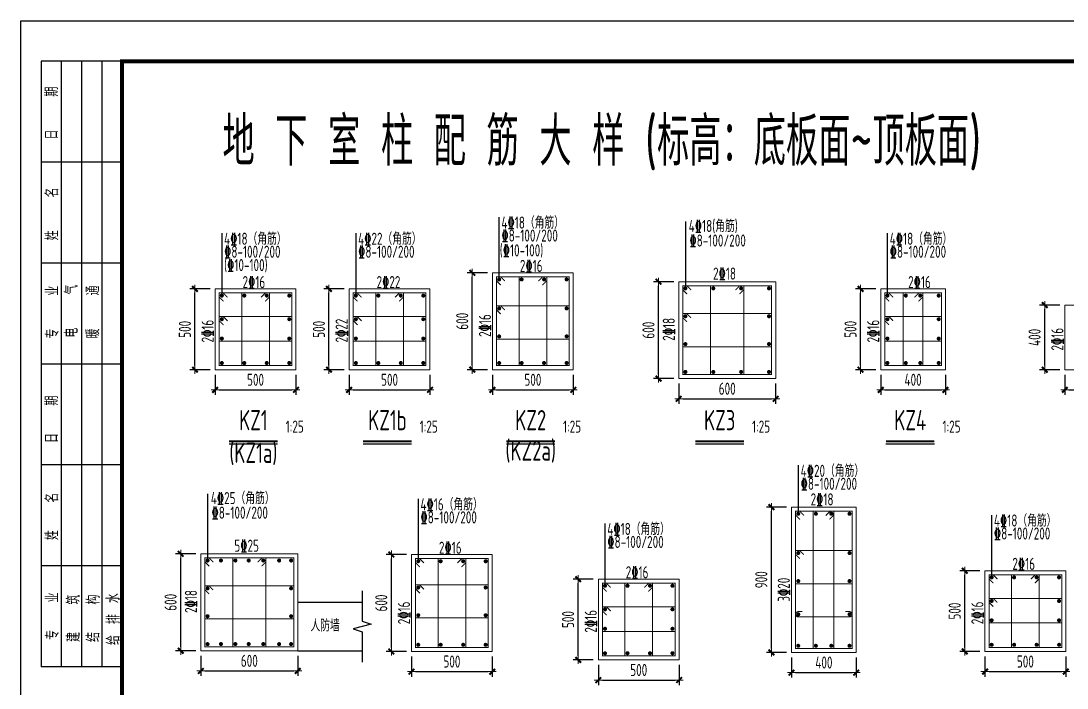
# Model space of a CAD drawing. Extents: x 292423 to 376523, y 106557 to 361882.
# Drawn here: x 292423 to 318331, y 345356 to 361882 of the extents above; entities that cross this region are included whole.
import ezdxf
from ezdxf.enums import TextEntityAlignment as Align

# ---------------------------------------------------------------- set-up
doc = ezdxf.new("R2010")
doc.units = 0
doc.header["$LTSCALE"] = 1000
doc.layers.get('0').update_dxf_attribs({"linetype": 'CONTINUOUS'})
doc.layers.get('Defpoints').update_dxf_attribs({"linetype": 'CONTINUOUS'})
for name, color, linetype in [('1508', 2, 'CONTINUOUS'), ('Note', 7, 'CONTINUOUS'), ('NUM', 7, 'CONTINUOUS'), ('PUB_TITLE', 4, 'CONTINUOUS'), ('TEXT', 7, 'CONTINUOUS'), ('THICK', 6, 'CONTINUOUS'), ('THIN', 7, 'CONTINUOUS'), ('tk', 7, 'CONTINUOUS'), ('柱', 2, 'CONTINUOUS')]:
    doc.layers.add(name, color=color, linetype=linetype)
for name, color, linetype, lineweight in [('REIN', 6, 'CONTINUOUS', 18), ('Z-柱大样外框', 7, 'ByLayer', 18), ('Z-详图标注', 3, 'CONTINUOUS', 18)]:
    doc.layers.add(name, color=color, linetype=linetype, lineweight=lineweight)
doc.styles.add('DX', font='tssdeng.shx', dxfattribs={"width": 0.7, "bigfont": 'tssdchn.shx'})
doc.styles.get("Standard").update_dxf_attribs({"font": 'tssdeng.shx', "width": 0.7, "bigfont": 'tssdchn.shx'})
doc.styles.add('TCCAD_Dimension', font='Tssdeng.shx', dxfattribs={"width": 0.7, "bigfont": 'tssdchn.shx'})
doc.dimstyles.new('TCCAD_25_100', dxfattribs={"dimtxt": 300, "dimasz": 100, "dimexe": 125, "dimexo": 125, "dimgap": 100, "dimtad": 1, "dimdec": 0, "dimlfac": 0.25, "dimzin": 0, "dimdsep": 46, "dimtxsty": 'TCCAD_Dimension', "dimblk": '_TCDBK25_100', "dimcen": 0, "dimclrt": 7, "dimadec": 0, "dimazin": 0, "dimtfac": 1, "dimtdec": 0, "dimtix": 1, "dimtmove": 2, "dimatfit": 3, "dimfxl": 1, "dimtolj": 1, "dimtzin": 0, "dimarcsym": 0})

# ---------------------------------------------------------------- blocks, each defined once
blk = doc.blocks.new('_TCDBK25_100')
blk.add_line((-1, 0), (1, 0))
at = {"const_width": 0.5}
blk.add_lwpolyline([(-0.7, -0.7), (0.7, 0.7)], dxfattribs=at)
blk = doc.blocks.new('*D98')
at = {"layer": 'Defpoints', "color": 0}
for p in [(316298, 346263), (318298, 346263), (318298, 345763)]:
    blk.add_point(p, dxfattribs=at)
at = {"layer": 'Z-详图标注', "color": 0, "lineweight": -2}
for p, q in [((316298, 346138), (316298, 345638)), ((318298, 346138), (318298, 345638)), ((316398, 345763), (318198, 345763))]:
    blk.add_line(p, q, dxfattribs=at)
at = {"layer": 'Z-详图标注', "color": 0, "lineweight": -2, "xscale": 100, "yscale": 100, "zscale": 100, "rotation": 180}
blk.add_blockref('_TCDBK25_100', (316298, 345763), dxfattribs=at)
at = {"layer": 'Z-详图标注', "color": 0, "lineweight": -2, "xscale": 100, "yscale": 100, "zscale": 100}
blk.add_blockref('_TCDBK25_100', (318298, 345763), dxfattribs=at)
at = {"layer": 'Z-详图标注', "color": 7, "insert": (317298, 346013), "char_height": 300, "attachment_point": 5, "style": 'TCCAD_Dimension'}
blk.add_mtext('\\A1;500', dxfattribs=at)
blk = doc.blocks.new('*D99')
at = {"layer": 'Defpoints', "color": 0}
for p in [(315798, 348263), (316298, 348263), (316298, 346263)]:
    blk.add_point(p, dxfattribs=at)
at = {"layer": 'Z-详图标注', "color": 0, "lineweight": -2}
for p, q in [((316173, 348263), (315673, 348263)), ((315798, 346363), (315798, 348163)), ((316173, 346263), (315673, 346263))]:
    blk.add_line(p, q, dxfattribs=at)
at = {"layer": 'Z-详图标注', "color": 0, "lineweight": -2, "xscale": 100, "yscale": 100, "zscale": 100}
for p, rotation in [((315798, 348263), 90), ((315798, 346263), 270)]:
    blk.add_blockref('_TCDBK25_100', p, dxfattribs=dict(at, rotation=rotation))
at = {"layer": 'Z-详图标注', "color": 7, "insert": (315548, 347263), "char_height": 300, "attachment_point": 5, "rotation": 90, "style": 'TCCAD_Dimension'}
blk.add_mtext('\\A1;500', dxfattribs=at)
blk = doc.blocks.new('*D470')
at = {"layer": 'Defpoints', "color": 0}
for p in [(306723, 346054), (308723, 346054), (308723, 345554)]:
    blk.add_point(p, dxfattribs=at)
at = {"layer": 'Z-详图标注', "color": 0, "lineweight": -2}
for p, q in [((306723, 345929), (306723, 345429)), ((308723, 345929), (308723, 345429)), ((306823, 345554), (308623, 345554))]:
    blk.add_line(p, q, dxfattribs=at)
at = {"layer": 'Z-详图标注', "color": 0, "lineweight": -2, "xscale": 100, "yscale": 100, "zscale": 100, "rotation": 180}
blk.add_blockref('_TCDBK25_100', (306723, 345554), dxfattribs=at)
at = {"layer": 'Z-详图标注', "color": 0, "lineweight": -2, "xscale": 100, "yscale": 100, "zscale": 100}
blk.add_blockref('_TCDBK25_100', (308723, 345554), dxfattribs=at)
at = {"layer": 'Z-详图标注', "color": 7, "insert": (307723, 345804), "char_height": 300, "attachment_point": 5, "style": 'TCCAD_Dimension'}
blk.add_mtext('\\A1;500', dxfattribs=at)
blk = doc.blocks.new('*D471')
at = {"layer": 'Defpoints', "color": 0}
for p in [(306223, 348054), (306723, 348054), (306723, 346054)]:
    blk.add_point(p, dxfattribs=at)
at = {"layer": 'Z-详图标注', "color": 0, "lineweight": -2}
for p, q in [((306598, 348054), (306098, 348054)), ((306223, 346154), (306223, 347954)), ((306598, 346054), (306098, 346054))]:
    blk.add_line(p, q, dxfattribs=at)
at = {"layer": 'Z-详图标注', "color": 0, "lineweight": -2, "xscale": 100, "yscale": 100, "zscale": 100}
for p, rotation in [((306223, 348054), 90), ((306223, 346054), 270)]:
    blk.add_blockref('_TCDBK25_100', p, dxfattribs=dict(at, rotation=rotation))
at = {"layer": 'Z-详图标注', "color": 7, "insert": (305973, 347054), "char_height": 300, "attachment_point": 5, "rotation": 90, "style": 'TCCAD_Dimension'}
blk.add_mtext('\\A1;500', dxfattribs=at)
blk = doc.blocks.new('*D472')
at = {"layer": 'Defpoints', "color": 0}
for p in [(311508, 346239), (313108, 346239), (313108, 345739)]:
    blk.add_point(p, dxfattribs=at)
at = {"layer": 'Z-详图标注', "color": 0, "lineweight": -2}
for p, q in [((311508, 346114), (311508, 345614)), ((313108, 346114), (313108, 345614)), ((311608, 345739), (313008, 345739))]:
    blk.add_line(p, q, dxfattribs=at)
at = {"layer": 'Z-详图标注', "color": 0, "lineweight": -2, "xscale": 100, "yscale": 100, "zscale": 100, "rotation": 180}
blk.add_blockref('_TCDBK25_100', (311508, 345739), dxfattribs=at)
at = {"layer": 'Z-详图标注', "color": 0, "lineweight": -2, "xscale": 100, "yscale": 100, "zscale": 100}
blk.add_blockref('_TCDBK25_100', (313108, 345739), dxfattribs=at)
at = {"layer": 'Z-详图标注', "color": 7, "insert": (312308, 345989), "char_height": 300, "attachment_point": 5, "style": 'TCCAD_Dimension'}
blk.add_mtext('\\A1;400', dxfattribs=at)
blk = doc.blocks.new('*D473')
at = {"layer": 'Defpoints', "color": 0}
for p in [(311008, 349839), (311508, 349839), (311508, 346239)]:
    blk.add_point(p, dxfattribs=at)
at = {"layer": 'Z-详图标注', "color": 0, "lineweight": -2}
for p, q in [((311383, 349839), (310883, 349839)), ((311008, 346339), (311008, 349739)), ((311383, 346239), (310883, 346239))]:
    blk.add_line(p, q, dxfattribs=at)
at = {"layer": 'Z-详图标注', "color": 0, "lineweight": -2, "xscale": 100, "yscale": 100, "zscale": 100}
for p, rotation in [((311008, 349839), 90), ((311008, 346239), 270)]:
    blk.add_blockref('_TCDBK25_100', p, dxfattribs=dict(at, rotation=rotation))
at = {"layer": 'Z-详图标注', "color": 7, "insert": (310758, 348039), "char_height": 300, "attachment_point": 5, "rotation": 90, "style": 'TCCAD_Dimension'}
blk.add_mtext('\\A1;900', dxfattribs=at)
blk = doc.blocks.new('A1tk')
at = {"layer": 'PUB_TITLE'}
for p, q in [((500, 58400), (500, 43400)), ((2500, 58400), (500, 58400)), ((1000, 58400), (1000, 43400)), ((1500, 58400), (1500, 43400)), ((2000, 58400), (2000, 43400)), ((2500, 55900), (500, 55900)), ((2500, 53400), (500, 53400)), ((2500, 50900), (500, 50900)), ((2500, 48400), (500, 48400)), ((2500, 45900), (500, 45900)), ((2500, 43400), (500, 43400))]:
    blk.add_line(p, q, dxfattribs=at)
at = {"layer": 'tk', "color": 5}
blk.add_lwpolyline([(0, 0), (0, 59400), (84100, 59400), (84100, 0)], close=True, dxfattribs=at)
at = {"layer": 'tk', "const_width": 100}
blk.add_lwpolyline([(2500, 1000), (83100, 1000), (83100, 58400), (2500, 58400)], close=True, dxfattribs=at)
at = {"layer": 'PUB_TITLE', "style": 'DX', "width": 0.7}
for s, p in [('日      期', (747, 57116, 2200)), ('姓      名 ', (752, 54687)), ('专      业', (762, 52186)), ('电      气', (1232, 52213, 2200)), ('暖      通', (1766, 52190, 2200)), ('日     期', (747, 49531, 2200)), ('姓     名', (752, 47126)), ('专     业', (762, 44655)), ('建     筑', (1283, 44602, 2200)), ('结     构', (1774, 44602, 2200)), ('给  排  水', (2271, 44582, 2200))]:
    blk.add_text(s, height=320, rotation=90, dxfattribs=at).set_placement(p, align=Align.MIDDLE)
blk = doc.blocks.new('*D601')
at = {"layer": 'Defpoints', "color": 0}
for p in [(297233, 353243), (299233, 353243), (299233, 352743)]:
    blk.add_point(p, dxfattribs=at)
at = {"layer": 'Z-详图标注', "color": 0, "lineweight": -2}
for p, q in [((297233, 353118), (297233, 352618)), ((299233, 353118), (299233, 352618)), ((297333, 352743), (299133, 352743))]:
    blk.add_line(p, q, dxfattribs=at)
at = {"layer": 'Z-详图标注', "color": 0, "lineweight": -2, "xscale": 100, "yscale": 100, "zscale": 100, "rotation": 180}
blk.add_blockref('_TCDBK25_100', (297233, 352743), dxfattribs=at)
at = {"layer": 'Z-详图标注', "color": 0, "lineweight": -2, "xscale": 100, "yscale": 100, "zscale": 100}
blk.add_blockref('_TCDBK25_100', (299233, 352743), dxfattribs=at)
at = {"layer": 'Z-详图标注', "color": 7, "insert": (298233, 352993), "char_height": 300, "attachment_point": 5, "style": 'TCCAD_Dimension'}
blk.add_mtext('\\A1;500', dxfattribs=at)
blk = doc.blocks.new('*D602')
at = {"layer": 'Defpoints', "color": 0}
for p in [(296733, 355243), (297233, 355243), (297233, 353243)]:
    blk.add_point(p, dxfattribs=at)
at = {"layer": 'Z-详图标注', "color": 0, "lineweight": -2}
for p, q in [((297108, 355243), (296608, 355243)), ((296733, 353343), (296733, 355143)), ((297108, 353243), (296608, 353243))]:
    blk.add_line(p, q, dxfattribs=at)
at = {"layer": 'Z-详图标注', "color": 0, "lineweight": -2, "xscale": 100, "yscale": 100, "zscale": 100}
for p, rotation in [((296733, 355243), 90), ((296733, 353243), 270)]:
    blk.add_blockref('_TCDBK25_100', p, dxfattribs=dict(at, rotation=rotation))
at = {"layer": 'Z-详图标注', "color": 7, "insert": (296483, 354243), "char_height": 300, "attachment_point": 5, "rotation": 90, "style": 'TCCAD_Dimension'}
blk.add_mtext('\\A1;500', dxfattribs=at)
blk = doc.blocks.new('*D603')
at = {"layer": 'Defpoints', "color": 0}
for p in [(304101, 353243), (306101, 353243), (306101, 352743)]:
    blk.add_point(p, dxfattribs=at)
at = {"layer": 'Z-详图标注', "color": 0, "lineweight": -2}
for p, q in [((304101, 353118), (304101, 352618)), ((306101, 353118), (306101, 352618)), ((304201, 352743), (306001, 352743))]:
    blk.add_line(p, q, dxfattribs=at)
at = {"layer": 'Z-详图标注', "color": 0, "lineweight": -2, "xscale": 100, "yscale": 100, "zscale": 100, "rotation": 180}
blk.add_blockref('_TCDBK25_100', (304101, 352743), dxfattribs=at)
at = {"layer": 'Z-详图标注', "color": 0, "lineweight": -2, "xscale": 100, "yscale": 100, "zscale": 100}
blk.add_blockref('_TCDBK25_100', (306101, 352743), dxfattribs=at)
at = {"layer": 'Z-详图标注', "color": 7, "insert": (305101, 352993), "char_height": 300, "attachment_point": 5, "style": 'TCCAD_Dimension'}
blk.add_mtext('\\A1;500', dxfattribs=at)
blk = doc.blocks.new('*D604')
at = {"layer": 'Defpoints', "color": 0}
for p in [(303601, 355643), (304101, 355643), (304101, 353243)]:
    blk.add_point(p, dxfattribs=at)
at = {"layer": 'Z-详图标注', "color": 0, "lineweight": -2}
for p, q in [((303976, 355643), (303476, 355643)), ((303601, 353343), (303601, 355543)), ((303976, 353243), (303476, 353243))]:
    blk.add_line(p, q, dxfattribs=at)
at = {"layer": 'Z-详图标注', "color": 0, "lineweight": -2, "xscale": 100, "yscale": 100, "zscale": 100}
for p, rotation in [((303601, 355643), 90), ((303601, 353243), 270)]:
    blk.add_blockref('_TCDBK25_100', p, dxfattribs=dict(at, rotation=rotation))
at = {"layer": 'Z-详图标注', "color": 7, "insert": (303351, 354443), "char_height": 300, "attachment_point": 5, "rotation": 90, "style": 'TCCAD_Dimension'}
blk.add_mtext('\\A1;600', dxfattribs=at)
blk = doc.blocks.new('*D605')
at = {"layer": 'Defpoints', "color": 0}
for p in [(308714, 353022), (311114, 353022), (311114, 352522)]:
    blk.add_point(p, dxfattribs=at)
at = {"layer": 'Z-详图标注', "color": 0, "lineweight": -2}
for p, q in [((308714, 352897), (308714, 352397)), ((311114, 352897), (311114, 352397)), ((308814, 352522), (311014, 352522))]:
    blk.add_line(p, q, dxfattribs=at)
at = {"layer": 'Z-详图标注', "color": 0, "lineweight": -2, "xscale": 100, "yscale": 100, "zscale": 100, "rotation": 180}
blk.add_blockref('_TCDBK25_100', (308714, 352522), dxfattribs=at)
at = {"layer": 'Z-详图标注', "color": 0, "lineweight": -2, "xscale": 100, "yscale": 100, "zscale": 100}
blk.add_blockref('_TCDBK25_100', (311114, 352522), dxfattribs=at)
at = {"layer": 'Z-详图标注', "color": 7, "insert": (309914, 352772), "char_height": 300, "attachment_point": 5, "style": 'TCCAD_Dimension'}
blk.add_mtext('\\A1;600', dxfattribs=at)
blk = doc.blocks.new('*D606')
at = {"layer": 'Defpoints', "color": 0}
for p in [(308214, 355422), (308714, 355422), (308714, 353022)]:
    blk.add_point(p, dxfattribs=at)
at = {"layer": 'Z-详图标注', "color": 0, "lineweight": -2}
for p, q in [((308589, 355422), (308089, 355422)), ((308214, 353122), (308214, 355322)), ((308589, 353022), (308089, 353022))]:
    blk.add_line(p, q, dxfattribs=at)
at = {"layer": 'Z-详图标注', "color": 0, "lineweight": -2, "xscale": 100, "yscale": 100, "zscale": 100}
for p, rotation in [((308214, 355422), 90), ((308214, 353022), 270)]:
    blk.add_blockref('_TCDBK25_100', p, dxfattribs=dict(at, rotation=rotation))
at = {"layer": 'Z-详图标注', "color": 7, "insert": (307964, 354222), "char_height": 300, "attachment_point": 5, "rotation": 90, "style": 'TCCAD_Dimension'}
blk.add_mtext('\\A1;600', dxfattribs=at)
blk = doc.blocks.new('*D607')
at = {"layer": 'Defpoints', "color": 0}
for p in [(313717, 353243), (315317, 353243), (315317, 352743)]:
    blk.add_point(p, dxfattribs=at)
at = {"layer": 'Z-详图标注', "color": 0, "lineweight": -2}
for p, q in [((313717, 353118), (313717, 352618)), ((315317, 353118), (315317, 352618)), ((313817, 352743), (315217, 352743))]:
    blk.add_line(p, q, dxfattribs=at)
at = {"layer": 'Z-详图标注', "color": 0, "lineweight": -2, "xscale": 100, "yscale": 100, "zscale": 100, "rotation": 180}
blk.add_blockref('_TCDBK25_100', (313717, 352743), dxfattribs=at)
at = {"layer": 'Z-详图标注', "color": 0, "lineweight": -2, "xscale": 100, "yscale": 100, "zscale": 100}
blk.add_blockref('_TCDBK25_100', (315317, 352743), dxfattribs=at)
at = {"layer": 'Z-详图标注', "color": 7, "insert": (314517, 352993), "char_height": 300, "attachment_point": 5, "style": 'TCCAD_Dimension'}
blk.add_mtext('\\A1;400', dxfattribs=at)
blk = doc.blocks.new('*D608')
at = {"layer": 'Defpoints', "color": 0}
for p in [(313217, 355243), (313717, 355243), (313717, 353243)]:
    blk.add_point(p, dxfattribs=at)
at = {"layer": 'Z-详图标注', "color": 0, "lineweight": -2}
for p, q in [((313592, 355243), (313092, 355243)), ((313217, 353343), (313217, 355143)), ((313592, 353243), (313092, 353243))]:
    blk.add_line(p, q, dxfattribs=at)
at = {"layer": 'Z-详图标注', "color": 0, "lineweight": -2, "xscale": 100, "yscale": 100, "zscale": 100}
for p, rotation in [((313217, 355243), 90), ((313217, 353243), 270)]:
    blk.add_blockref('_TCDBK25_100', p, dxfattribs=dict(at, rotation=rotation))
at = {"layer": 'Z-详图标注', "color": 7, "insert": (312967, 354243), "char_height": 300, "attachment_point": 5, "rotation": 90, "style": 'TCCAD_Dimension'}
blk.add_mtext('\\A1;500', dxfattribs=at)
blk = doc.blocks.new('*D609')
at = {"layer": 'Defpoints', "color": 0}
for p in [(302096, 346263), (304096, 346263), (304096, 345763)]:
    blk.add_point(p, dxfattribs=at)
at = {"layer": 'Z-详图标注', "color": 0, "lineweight": -2}
for p, q in [((302096, 346138), (302096, 345638)), ((304096, 346138), (304096, 345638)), ((302196, 345763), (303996, 345763))]:
    blk.add_line(p, q, dxfattribs=at)
at = {"layer": 'Z-详图标注', "color": 0, "lineweight": -2, "xscale": 100, "yscale": 100, "zscale": 100, "rotation": 180}
blk.add_blockref('_TCDBK25_100', (302096, 345763), dxfattribs=at)
at = {"layer": 'Z-详图标注', "color": 0, "lineweight": -2, "xscale": 100, "yscale": 100, "zscale": 100}
blk.add_blockref('_TCDBK25_100', (304096, 345763), dxfattribs=at)
at = {"layer": 'Z-详图标注', "color": 7, "insert": (303096, 346013), "char_height": 300, "attachment_point": 5, "style": 'TCCAD_Dimension'}
blk.add_mtext('\\A1;500', dxfattribs=at)
blk = doc.blocks.new('*D610')
at = {"layer": 'Defpoints', "color": 0}
for p in [(301596, 348663), (302096, 348663), (302096, 346263)]:
    blk.add_point(p, dxfattribs=at)
at = {"layer": 'Z-详图标注', "color": 0, "lineweight": -2}
for p, q in [((301971, 348663), (301471, 348663)), ((301596, 346363), (301596, 348563)), ((301971, 346263), (301471, 346263))]:
    blk.add_line(p, q, dxfattribs=at)
at = {"layer": 'Z-详图标注', "color": 0, "lineweight": -2, "xscale": 100, "yscale": 100, "zscale": 100}
for p, rotation in [((301596, 348663), 90), ((301596, 346263), 270)]:
    blk.add_blockref('_TCDBK25_100', p, dxfattribs=dict(at, rotation=rotation))
at = {"layer": 'Z-详图标注', "color": 7, "insert": (301346, 347463), "char_height": 300, "attachment_point": 5, "rotation": 90, "style": 'TCCAD_Dimension'}
blk.add_mtext('\\A1;600', dxfattribs=at)
blk = doc.blocks.new('*D611')
at = {"layer": 'Defpoints', "color": 0}
for p in [(318276, 353243), (319876, 353243), (319876, 352743)]:
    blk.add_point(p, dxfattribs=at)
at = {"layer": 'Z-详图标注', "color": 0, "lineweight": -2}
for p, q in [((318276, 353118), (318276, 352618)), ((319876, 353118), (319876, 352618)), ((318376, 352743), (319776, 352743))]:
    blk.add_line(p, q, dxfattribs=at)
at = {"layer": 'Z-详图标注', "color": 0, "lineweight": -2, "xscale": 100, "yscale": 100, "zscale": 100, "rotation": 180}
blk.add_blockref('_TCDBK25_100', (318276, 352743), dxfattribs=at)
at = {"layer": 'Z-详图标注', "color": 0, "lineweight": -2, "xscale": 100, "yscale": 100, "zscale": 100}
blk.add_blockref('_TCDBK25_100', (319876, 352743), dxfattribs=at)
at = {"layer": 'Z-详图标注', "color": 7, "insert": (319076, 352993), "char_height": 300, "attachment_point": 5, "style": 'TCCAD_Dimension'}
blk.add_mtext('\\A1;400', dxfattribs=at)
blk = doc.blocks.new('*D612')
at = {"layer": 'Defpoints', "color": 0}
for p in [(317776, 354843), (318276, 354843), (318276, 353243)]:
    blk.add_point(p, dxfattribs=at)
at = {"layer": 'Z-详图标注', "color": 0, "lineweight": -2}
for p, q in [((318151, 354843), (317651, 354843)), ((317776, 353343), (317776, 354743)), ((318151, 353243), (317651, 353243))]:
    blk.add_line(p, q, dxfattribs=at)
at = {"layer": 'Z-详图标注', "color": 0, "lineweight": -2, "xscale": 100, "yscale": 100, "zscale": 100}
for p, rotation in [((317776, 354843), 90), ((317776, 353243), 270)]:
    blk.add_blockref('_TCDBK25_100', p, dxfattribs=dict(at, rotation=rotation))
at = {"layer": 'Z-详图标注', "color": 7, "insert": (317526, 354043), "char_height": 300, "attachment_point": 5, "rotation": 90, "style": 'TCCAD_Dimension'}
blk.add_mtext('\\A1;400', dxfattribs=at)
blk = doc.blocks.new('*D853')
at = {"layer": 'Defpoints', "color": 0}
for p in [(296879, 346281), (299279, 346281), (299279, 345781)]:
    blk.add_point(p, dxfattribs=at)
at = {"layer": 'Z-详图标注', "color": 0, "lineweight": -2}
for p, q in [((296879, 346156), (296879, 345656)), ((299279, 346156), (299279, 345656)), ((296979, 345781), (299179, 345781))]:
    blk.add_line(p, q, dxfattribs=at)
at = {"layer": 'Z-详图标注', "color": 0, "lineweight": -2, "xscale": 100, "yscale": 100, "zscale": 100, "rotation": 180}
blk.add_blockref('_TCDBK25_100', (296879, 345781), dxfattribs=at)
at = {"layer": 'Z-详图标注', "color": 0, "lineweight": -2, "xscale": 100, "yscale": 100, "zscale": 100}
blk.add_blockref('_TCDBK25_100', (299279, 345781), dxfattribs=at)
at = {"layer": 'Z-详图标注', "color": 7, "insert": (298079, 346031), "char_height": 300, "attachment_point": 5, "style": 'TCCAD_Dimension'}
blk.add_mtext('\\A1;600', dxfattribs=at)
blk = doc.blocks.new('*D854')
at = {"layer": 'Defpoints', "color": 0}
for p in [(296379, 348681), (296879, 348681), (296879, 346281)]:
    blk.add_point(p, dxfattribs=at)
at = {"layer": 'Z-详图标注', "color": 0, "lineweight": -2}
for p, q in [((296754, 348681), (296254, 348681)), ((296379, 346381), (296379, 348581)), ((296754, 346281), (296254, 346281))]:
    blk.add_line(p, q, dxfattribs=at)
at = {"layer": 'Z-详图标注', "color": 0, "lineweight": -2, "xscale": 100, "yscale": 100, "zscale": 100}
for p, rotation in [((296379, 348681), 90), ((296379, 346281), 270)]:
    blk.add_blockref('_TCDBK25_100', p, dxfattribs=dict(at, rotation=rotation))
at = {"layer": 'Z-详图标注', "color": 7, "insert": (296129, 347481), "char_height": 300, "attachment_point": 5, "rotation": 90, "style": 'TCCAD_Dimension'}
blk.add_mtext('\\A1;600', dxfattribs=at)
blk = doc.blocks.new('*D875')
at = {"layer": 'Defpoints', "color": 0}
for p in [(300552, 353243), (302552, 353243), (302552, 352743)]:
    blk.add_point(p, dxfattribs=at)
at = {"layer": 'Z-详图标注', "color": 0, "lineweight": -2}
for p, q in [((300552, 353118), (300552, 352618)), ((302552, 353118), (302552, 352618)), ((300652, 352743), (302452, 352743))]:
    blk.add_line(p, q, dxfattribs=at)
at = {"layer": 'Z-详图标注', "color": 0, "lineweight": -2, "xscale": 100, "yscale": 100, "zscale": 100, "rotation": 180}
blk.add_blockref('_TCDBK25_100', (300552, 352743), dxfattribs=at)
at = {"layer": 'Z-详图标注', "color": 0, "lineweight": -2, "xscale": 100, "yscale": 100, "zscale": 100}
blk.add_blockref('_TCDBK25_100', (302552, 352743), dxfattribs=at)
at = {"layer": 'Z-详图标注', "color": 7, "insert": (301552, 352993), "char_height": 300, "attachment_point": 5, "style": 'TCCAD_Dimension'}
blk.add_mtext('\\A1;500', dxfattribs=at)
blk = doc.blocks.new('*D876')
at = {"layer": 'Defpoints', "color": 0}
for p in [(300052, 355243), (300552, 355243), (300552, 353243)]:
    blk.add_point(p, dxfattribs=at)
at = {"layer": 'Z-详图标注', "color": 0, "lineweight": -2}
for p, q in [((300427, 355243), (299927, 355243)), ((300052, 353343), (300052, 355143)), ((300427, 353243), (299927, 353243))]:
    blk.add_line(p, q, dxfattribs=at)
at = {"layer": 'Z-详图标注', "color": 0, "lineweight": -2, "xscale": 100, "yscale": 100, "zscale": 100}
for p, rotation in [((300052, 355243), 90), ((300052, 353243), 270)]:
    blk.add_blockref('_TCDBK25_100', p, dxfattribs=dict(at, rotation=rotation))
at = {"layer": 'Z-详图标注', "color": 7, "insert": (299802, 354243), "char_height": 300, "attachment_point": 5, "rotation": 90, "style": 'TCCAD_Dimension'}
blk.add_mtext('\\A1;500', dxfattribs=at)

msp = doc.modelspace()

# ---------------------------------------------------------------- linework, layer by layer
at = {"layer": 'NUM'}
for p, q in [((299279.1, 347480.7), (300874.2, 347480.7)), ((299279.1, 346280.7), (300874.2, 346280.7))]:
    msp.add_line(p, q, dxfattribs=at)
at = {"layer": 'REIN', "color": 210, "const_width": 25}
for points in [[(304307.3, 355336.9), (304201.3, 355443), (304201.3, 355543), (306001.3, 355543), (306001.3, 353343), (304201.3, 353343), (304201.3, 355543), (304301.3, 355543), (304407.3, 355436.9)], [(308920.2, 355116.2), (308814.1, 355222.2), (308814.1, 355322.2), (311014.1, 355322.2), (311014.1, 353122.2), (308814.1, 353122.2), (308814.1, 355322.2), (308914.1, 355322.2), (309020.2, 355216.2)], [(297439.4, 354936.9), (297333.3, 355043), (297333.3, 355143), (299133.3, 355143), (299133.3, 353343), (297333.3, 353343), (297333.3, 355143), (297433.3, 355143), (297539.4, 355036.9)], [(300758.3, 354936.9), (300652.2, 355043), (300652.2, 355143), (302452.2, 355143), (302452.2, 353343), (300652.2, 353343), (300652.2, 355143), (300752.2, 355143), (300858.3, 355036.9)], [(313923.3, 354936.9), (313817.2, 355043), (313817.2, 355143), (315217.2, 355143), (315217.2, 353343), (313817.2, 353343), (313817.2, 355143), (313917.2, 355143), (314023.3, 355036.9)], [(311713.8, 349532.6), (311607.8, 349638.6), (311607.8, 349738.6), (313007.8, 349738.6), (313007.8, 346338.6), (311607.8, 346338.6), (311607.8, 349738.6), (311707.8, 349738.6), (311813.8, 349632.6)], [(297085.2, 348374.6), (296979.1, 348480.7), (296979.1, 348580.7), (299179.1, 348580.7), (299179.1, 346380.7), (296979.1, 346380.7), (296979.1, 348580.7), (297079.1, 348580.7), (297185.2, 348474.6)], [(302302.6, 348356.8), (302196.5, 348462.8), (302196.5, 348562.8), (303996.5, 348562.8), (303996.5, 346362.8), (302196.5, 346362.8), (302196.5, 348562.8), (302296.5, 348562.8), (302402.6, 348456.8)], [(306929.3, 347748.3), (306823.2, 347854.4), (306823.2, 347954.4), (308623.2, 347954.4), (308623.2, 346154.4), (306823.2, 346154.4), (306823.2, 347954.4), (306923.2, 347954.4), (307029.3, 347848.3)], [(316504, 347956.8), (316397.9, 348062.8), (316397.9, 348162.8), (318197.9, 348162.8), (318197.9, 346362.8), (316397.9, 346362.8), (316397.9, 348162.8), (316497.9, 348162.8), (316604, 348056.8)]]:
    msp.add_lwpolyline(points, dxfattribs=at)
at = {"layer": 'REIN', "color": 6, "const_width": 50}
for points in [[(304241.3, 355478, 1), (304291.3, 355478, 1)], [(304797.9, 355478, 1), (304847.9, 355478, 1)], [(305354.6, 355478, 1), (305404.6, 355478, 1)], [(305911.3, 355478, 1), (305961.3, 355478, 1)], [(308854.1, 355257.2, 1), (308904.1, 355257.2, 1)], [(309544.1, 355257.2, 1), (309594.1, 355257.2, 1)], [(310234.1, 355257.2, 1), (310284.1, 355257.2, 1)], [(310924.1, 355257.2, 1), (310974.1, 355257.2, 1)], [(297373.3, 355078, 1), (297423.3, 355078, 1)], [(297930, 355078, 1), (297980, 355078, 1)], [(298486.6, 355078, 1), (298536.6, 355078, 1)], [(299043.3, 355078, 1), (299093.3, 355078, 1)], [(300692.2, 355078, 1), (300742.2, 355078, 1)], [(301248.9, 355078, 1), (301298.9, 355078, 1)], [(301805.5, 355078, 1), (301855.5, 355078, 1)], [(302362.2, 355078, 1), (302412.2, 355078, 1)], [(313857.2, 355078, 1), (313907.2, 355078, 1)], [(314312.3, 355078, 1), (314362.3, 355078, 1)], [(314668.9, 355078, 1), (314718.9, 355078, 1)], [(315127.2, 355078, 1), (315177.2, 355078, 1)], [(304241.3, 354760.3, 1), (304291.3, 354760.3, 1)], [(305911.3, 354760.3, 1), (305961.3, 354760.3, 1)], [(297373.3, 354493.9, 1), (297423.3, 354493.9, 1)], [(299043.3, 354493.9, 1), (299093.3, 354493.9, 1)], [(300692.2, 354493.9, 1), (300742.2, 354493.9, 1)], [(302362.2, 354493.9, 1), (302412.2, 354493.9, 1)], [(308854.1, 354567.2, 1), (308904.1, 354567.2, 1)], [(310924.1, 354567.2, 1), (310974.1, 354567.2, 1)], [(313857.2, 354493.9, 1), (313907.2, 354493.9, 1)], [(315127.2, 354493.9, 1), (315177.2, 354493.9, 1)], [(297373.3, 354014.1, 1), (297423.3, 354014.1, 1)], [(299043.3, 354014.1, 1), (299093.3, 354014.1, 1)], [(300692.2, 354014.1, 1), (300742.2, 354014.1, 1)], [(302362.2, 354014.1, 1), (302412.2, 354014.1, 1)], [(304241.3, 354067.5, 1), (304291.3, 354067.5, 1)], [(305911.3, 354067.5, 1), (305961.3, 354067.5, 1)], [(308854.1, 353877.2, 1), (308904.1, 353877.2, 1)], [(310924.1, 353877.2, 1), (310974.1, 353877.2, 1)], [(313857.2, 354014.1, 1), (313907.2, 354014.1, 1)], [(315127.2, 354014.1, 1), (315177.2, 354014.1, 1)], [(297373.3, 353408, 1), (297423.3, 353408, 1)], [(297930, 353408, 1), (297980, 353408, 1)], [(298486.6, 353408, 1), (298536.6, 353408, 1)], [(299043.3, 353408, 1), (299093.3, 353408, 1)], [(300692.2, 353408, 1), (300742.2, 353408, 1)], [(301248.9, 353408, 1), (301298.9, 353408, 1)], [(301805.5, 353408, 1), (301855.5, 353408, 1)], [(302362.2, 353408, 1), (302412.2, 353408, 1)], [(304241.3, 353408, 1), (304291.3, 353408, 1)], [(304797.9, 353408, 1), (304847.9, 353408, 1)], [(305354.6, 353408, 1), (305404.6, 353408, 1)], [(305911.3, 353408, 1), (305961.3, 353408, 1)], [(313857.2, 353408, 1), (313907.2, 353408, 1)], [(314312.3, 353408, 1), (314362.3, 353408, 1)], [(314668.9, 353408, 1), (314718.9, 353408, 1)], [(315127.2, 353408, 1), (315177.2, 353408, 1)], [(308854.1, 353187.2, 1), (308904.1, 353187.2, 1)], [(309544.1, 353187.2, 1), (309594.1, 353187.2, 1)], [(310234.1, 353187.2, 1), (310284.1, 353187.2, 1)], [(310924.1, 353187.2, 1), (310974.1, 353187.2, 1)], [(311647.8, 349673.6, 1), (311697.8, 349673.6, 1)], [(312085.2, 349673.6, 1), (312135.2, 349673.6, 1)], [(312466.5, 349673.6, 1), (312516.5, 349673.6, 1)], [(312917.8, 349673.6, 1), (312967.8, 349673.6, 1)], [(311647.8, 348701.4, 1), (311697.8, 348701.4, 1)], [(312917.8, 348701.4, 1), (312967.8, 348701.4, 1)], [(297019.1, 348515.7, 1), (297069.1, 348515.7, 1)], [(297351.2, 348515.7, 1), (297401.2, 348515.7, 1)], [(297709.1, 348515.7, 1), (297759.1, 348515.7, 1)], [(298038.8, 348515.7, 1), (298088.8, 348515.7, 1)], [(298399.1, 348515.7, 1), (298449.1, 348515.7, 1)], [(298792.4, 348515.7, 1), (298842.4, 348515.7, 1)], [(299089.1, 348515.7, 1), (299139.1, 348515.7, 1)], [(302236.5, 348497.8, 1), (302286.5, 348497.8, 1)], [(302793.2, 348497.8, 1), (302843.2, 348497.8, 1)], [(303349.8, 348497.8, 1), (303399.8, 348497.8, 1)], [(303906.5, 348497.8, 1), (303956.5, 348497.8, 1)], [(311647.8, 348006.9, 1), (311697.8, 348006.9, 1)], [(312917.8, 348006.9, 1), (312967.8, 348006.9, 1)], [(316437.9, 348097.8, 1), (316487.9, 348097.8, 1)], [(316994.6, 348097.8, 1), (317044.6, 348097.8, 1)], [(317551.2, 348097.8, 1), (317601.2, 348097.8, 1)], [(318107.9, 348097.8, 1), (318157.9, 348097.8, 1)], [(297019.1, 347825.7, 1), (297069.1, 347825.7, 1)], [(299089.1, 347825.7, 1), (299139.1, 347825.7, 1)], [(302236.5, 347846.5, 1), (302286.5, 347846.5, 1)], [(303906.5, 347846.5, 1), (303956.5, 347846.5, 1)], [(306863.2, 347889.4, 1), (306913.2, 347889.4, 1)], [(307419.9, 347889.4, 1), (307469.9, 347889.4, 1)], [(307976.6, 347889.4, 1), (308026.6, 347889.4, 1)], [(308533.2, 347889.4, 1), (308583.2, 347889.4, 1)], [(316437.9, 347513.7, 1), (316487.9, 347513.7, 1)], [(318107.9, 347513.7, 1), (318157.9, 347513.7, 1)], [(297019.1, 347135.7, 1), (297069.1, 347135.7, 1)], [(299089.1, 347135.7, 1), (299139.1, 347135.7, 1)], [(302236.5, 347160, 1), (302286.5, 347160, 1)], [(303906.5, 347160, 1), (303956.5, 347160, 1)], [(306863.2, 347305.2, 1), (306913.2, 347305.2, 1)], [(308533.2, 347305.2, 1), (308583.2, 347305.2, 1)], [(311647.8, 347183.2, 1), (311697.8, 347183.2, 1)], [(312917.8, 347183.2, 1), (312967.8, 347183.2, 1)], [(316437.9, 347034, 1), (316487.9, 347034, 1)], [(318107.9, 347034, 1), (318157.9, 347034, 1)], [(306863.2, 346825.5, 1), (306913.2, 346825.5, 1)], [(308533.2, 346825.5, 1), (308583.2, 346825.5, 1)], [(297019.1, 346445.7, 1), (297069.1, 346445.7, 1)], [(297351.2, 346445.7, 1), (297401.2, 346445.7, 1)], [(297709.1, 346445.7, 1), (297759.1, 346445.7, 1)], [(298038.8, 346445.7, 1), (298088.8, 346445.7, 1)], [(298399.1, 346445.7, 1), (298449.1, 346445.7, 1)], [(298792.4, 346445.7, 1), (298842.4, 346445.7, 1)], [(299089.1, 346445.7, 1), (299139.1, 346445.7, 1)], [(302236.5, 346427.8, 1), (302286.5, 346427.8, 1)], [(302793.2, 346427.8, 1), (302843.2, 346427.8, 1)], [(303349.8, 346427.8, 1), (303399.8, 346427.8, 1)], [(303906.5, 346427.8, 1), (303956.5, 346427.8, 1)], [(311647.8, 346403.6, 1), (311697.8, 346403.6, 1)], [(312085.2, 346403.6, 1), (312135.2, 346403.6, 1)], [(312466.5, 346403.6, 1), (312516.5, 346403.6, 1)], [(312917.8, 346403.6, 1), (312967.8, 346403.6, 1)], [(316437.9, 346427.8, 1), (316487.9, 346427.8, 1)], [(316994.6, 346427.8, 1), (317044.6, 346427.8, 1)], [(317551.2, 346427.8, 1), (317601.2, 346427.8, 1)], [(318107.9, 346427.8, 1), (318157.9, 346427.8, 1)], [(306863.2, 346219.4, 1), (306913.2, 346219.4, 1)], [(307419.9, 346219.4, 1), (307469.9, 346219.4, 1)], [(307976.6, 346219.4, 1), (308026.6, 346219.4, 1)], [(308533.2, 346219.4, 1), (308583.2, 346219.4, 1)]]:
    msp.add_lwpolyline(points, format="xyb", close=True, dxfattribs=at)
at = {"layer": 'REIN', "color": 6, "const_width": 25}
for points in [[(305238.5, 355436.9), (305344.6, 355543), (305444.6, 355543), (305444.6, 353343), (304757.9, 353343), (304757.9, 355543), (305444.6, 355543), (305444.6, 355443), (305338.5, 355336.9)], [(310118.1, 355216.2), (310224.1, 355322.2), (310324.1, 355322.2), (310324.1, 353122.2), (309504.1, 353122.2), (309504.1, 355322.2), (310324.1, 355322.2), (310324.1, 355222.2), (310218.1, 355116.2)], [(298370.6, 355036.9), (298476.6, 355143), (298576.6, 355143), (298576.6, 353343), (297890, 353343), (297890, 355143), (298576.6, 355143), (298576.6, 355043), (298470.6, 354936.9)], [(301689.5, 355036.9), (301795.5, 355143), (301895.5, 355143), (301895.5, 353343), (301208.9, 353343), (301208.9, 355143), (301895.5, 355143), (301895.5, 355043), (301789.5, 354936.9)], [(314552.9, 355036.9), (314658.9, 355143), (314758.9, 355143), (314758.9, 353343), (314272.3, 353343), (314272.3, 355143), (314758.9, 355143), (314758.9, 355043), (314652.9, 354936.9)], [(304307.3, 354619.3), (304201.3, 354725.3), (304201.3, 354825.3), (306001.3, 354825.3), (306001.3, 354002.5), (304201.3, 354002.5), (304201.3, 354825.3), (304301.3, 354825.3), (304407.3, 354719.3)], [(297439.4, 354352.8), (297333.3, 354458.9), (297333.3, 354558.9), (299133.3, 354558.9), (299133.3, 353949.1), (297333.3, 353949.1), (297333.3, 354558.9), (297433.3, 354558.9), (297539.4, 354452.8)], [(300758.3, 354352.8), (300652.2, 354458.9), (300652.2, 354558.9), (302452.2, 354558.9), (302452.2, 353949.1), (300652.2, 353949.1), (300652.2, 354558.9), (300752.2, 354558.9), (300858.3, 354452.8)], [(308920.2, 354426.2), (308814.1, 354532.2), (308814.1, 354632.2), (311014.1, 354632.2), (311014.1, 353812.2), (308814.1, 353812.2), (308814.1, 354632.2), (308914.1, 354632.2), (309020.2, 354526.2)], [(313923.3, 354352.8), (313817.2, 354458.9), (313817.2, 354558.9), (315217.2, 354558.9), (315217.2, 353949.1), (313817.2, 353949.1), (313817.2, 354558.9), (313917.2, 354558.9), (314023.3, 354452.8)], [(312447.1, 349537.3), (312556.5, 349646.7), (312556.5, 349738.6), (312045.2, 349738.6), (312045.2, 346338.6), (312556.5, 346338.6), (312556.5, 349738.6), (312464.5, 349738.6), (312355.2, 349629.3)], [(311713.8, 348560.3), (311607.8, 348666.4), (311607.8, 348766.4), (313007.8, 348766.4), (313007.8, 347941.9), (311607.8, 347941.9), (311607.8, 348766.4), (311707.8, 348766.4), (311813.8, 348660.3)], [(298283, 348474.6), (298389.1, 348580.7), (298489.1, 348580.7), (298489.1, 346380.7), (297669.1, 346380.7), (297669.1, 348580.7), (298489.1, 348580.7), (298489.1, 348480.7), (298383, 348374.6)], [(303233.8, 348456.8), (303339.8, 348562.8), (303439.8, 348562.8), (303439.8, 346362.8), (302753.2, 346362.8), (302753.2, 348562.8), (303439.8, 348562.8), (303439.8, 348462.8), (303333.8, 348356.8)], [(307860.5, 347848.3), (307966.6, 347954.4), (308066.6, 347954.4), (308066.6, 346154.4), (307379.9, 346154.4), (307379.9, 347954.4), (308066.6, 347954.4), (308066.6, 347854.4), (307960.5, 347748.3)], [(317435.2, 348056.8), (317541.2, 348162.8), (317641.2, 348162.8), (317641.2, 346362.8), (316954.6, 346362.8), (316954.6, 348162.8), (317641.2, 348162.8), (317641.2, 348062.8), (317535.2, 347956.8)], [(297085.2, 347684.6), (296979.1, 347790.7), (296979.1, 347890.7), (299179.1, 347890.7), (299179.1, 347070.7), (296979.1, 347070.7), (296979.1, 347890.7), (297079.1, 347890.7), (297185.2, 347784.6)], [(302302.6, 347705.4), (302196.5, 347811.5), (302196.5, 347911.5), (303996.5, 347911.5), (303996.5, 347095), (302196.5, 347095), (302196.5, 347911.5), (302296.5, 347911.5), (302402.6, 347805.4)], [(316504, 347372.6), (316397.9, 347478.7), (316397.9, 347578.7), (318197.9, 347578.7), (318197.9, 346969), (316397.9, 346969), (316397.9, 347578.7), (316497.9, 347578.7), (316604, 347472.6)], [(306929.3, 347164.2), (306823.2, 347270.2), (306823.2, 347370.2), (308623.2, 347370.2), (308623.2, 346760.5), (306823.2, 346760.5), (306823.2, 347370.2), (306923.2, 347370.2), (307029.3, 347264.2)]]:
    msp.add_lwpolyline(points, dxfattribs=at)
msp.add_lwpolyline([(312842.8, 347250.1), (312942.8, 347250.1, -1), (312942.8, 347120.1), (311672.8, 347120.1, -1), (311672.8, 347250.1), (311772.8, 347250.1)], format="xyb", dxfattribs=at)
at = {"layer": 'THICK', "const_width": 50}
for points in [[(297579.1, 351467.8), (298779.1, 351467.8)], [(300898.1, 351467.8), (302098.1, 351467.8)], [(304447.1, 351467.8), (305647.1, 351467.8)], [(309127.7, 351467.8), (310327.7, 351467.8)], [(313845.9, 351467.8), (315045.9, 351467.8)]]:
    msp.add_lwpolyline(points, dxfattribs=at)
at = {"layer": 'THIN'}
for p, q in [((297579.1, 351402.8), (298779.1, 351402.8)), ((300898.1, 351402.8), (302098.1, 351402.8)), ((304447.1, 351402.8), (305647.1, 351402.8)), ((309127.7, 351402.8), (310327.7, 351402.8)), ((313845.9, 351402.8), (315045.9, 351402.8))]:
    msp.add_line(p, q, dxfattribs=at)
msp.add_lwpolyline([(300874.2, 347760.7), (300874.2, 347010.7), (301094.2, 346940.7), (300654.2, 346820.7), (300874.2, 346750.7), (300874.2, 346000.7)], dxfattribs=at)
at = {"layer": 'Z-柱大样外框'}
for points in [[(306101.3, 355643), (306101.3, 353243), (304101.3, 353243), (304101.3, 355643)], [(299233.3, 355243), (299233.3, 353243), (297233.3, 353243), (297233.3, 355243)], [(302552.2, 355243), (302552.2, 353243), (300552.2, 353243), (300552.2, 355243)], [(311114.1, 353022.2), (311114.1, 355422.2), (308714.1, 355422.2), (308714.1, 353022.2)], [(315317.2, 355243), (315317.2, 353243), (313717.2, 353243), (313717.2, 355243)], [(319876.4, 354843), (319876.4, 353243), (318276.4, 353243), (318276.4, 354843)], [(313107.8, 349838.6), (313107.8, 346238.6), (311507.8, 346238.6), (311507.8, 349838.6)], [(299279.1, 346280.7), (299279.1, 348680.7), (296879.1, 348680.7), (296879.1, 346280.7)], [(304096.5, 348662.8), (304096.5, 346262.8), (302096.5, 346262.8), (302096.5, 348662.8)], [(318297.9, 348262.8), (318297.9, 346262.8), (316297.9, 346262.8), (316297.9, 348262.8)], [(308723.2, 348054.4), (308723.2, 346054.4), (306723.2, 346054.4), (306723.2, 348054.4)]]:
    msp.add_lwpolyline(points, close=True, dxfattribs=at)
at = {"layer": '柱'}
for p, q in [((304262.1, 357022.3), (304262.1, 355478)), ((308880.2, 356912.6), (308879.1, 355257.2)), ((297394.1, 356622.3), (297394.1, 355078)), ((300713, 356622.3), (300713, 355078)), ((313878, 356622.3), (313878, 355078)), ((311672.8, 350873.6), (311672.8, 349673.6)), ((297045.1, 350171), (297044, 348515.7)), ((302257.3, 350042.2), (302257.3, 348497.8)), ((316458.7, 349642.2), (316458.7, 348097.8)), ((306884, 349433.7), (306884, 347889.4))]:
    msp.add_line(p, q, dxfattribs=at)

# ---------------------------------------------------------------- block references
at = {"layer": '1508'}
msp.add_blockref('A1tk', (292422.6, 302482.4), dxfattribs=at)

# ---------------------------------------------------------------- texts
at = {"layer": 'Note', "color": 7, "width": 0.7}
msp.add_text('地 下 室 柱 配 筋 大 样 (标高：底板面~顶板面)', height=1200, dxfattribs=at).set_placement((306809.5, 358909), align=Align.MIDDLE)
at = {"layer": 'TEXT', "width": 0.7}
for s, p in [('KZ1', (298179.1, 351592.8)), ('KZ1b', (301498.1, 351592.8)), ('KZ2', (305047.1, 351592.8)), ('KZ3', (309727.7, 351592.8)), ('KZ4', (314445.9, 351592.8)), ('(KZ1a)', (298179.1, 350781.9)), ('(KZ2a)', (305047.1, 350839))]:
    msp.add_text(s, height=500, dxfattribs=at).set_placement(p, align=Align.BOTTOM_CENTER)
for p in [(298979.1, 351592.8), (302298.1, 351592.8), (305847.1, 351592.8), (310527.7, 351592.8), (315245.9, 351592.8)]:
    msp.add_text('1:25', height=300, dxfattribs=at).set_placement(p, align=Align.BOTTOM_LEFT)
at = {"layer": '柱', "width": 0.7}
for s, p in [('4%%13218（角筋）', (304322.1, 357036.3)), ('4%%13218（角筋）', (297454.1, 356636.3)), ('4%%13222（角筋）', (300773, 356636.3)), ('%%1328-100/200', (304322.1, 356715.4)), ('4%%13218（角筋）', (313938, 356636.3)), ('%%1328-100/200', (297454.1, 356315.4)), ('%%1328-100/200', (300773, 356315.4)), ('(%%13210-100)', (304280.2, 356349.1)), ('%%1328-100/200', (313938, 356315.4)), ('(%%13210-100)', (297454.1, 355984.1)), ('4%%13220（角筋）', (311732.8, 350887.6)), ('%%1328-100/200', (311732.8, 350566.7)), ('4%%13216（角筋）', (302317.3, 350056.1)), ('%%1328-100/200', (302317.3, 349735.2)), ('4%%13218（角筋）', (316518.7, 349656.1)), ('4%%13218（角筋）', (306944, 349447.6)), ('%%1328-100/200', (316518.7, 349335.2)), ('%%1328-100/200', (306944, 349126.7))]:
    msp.add_text(s, height=300, dxfattribs=at).set_placement(p, align=Align.TOP_LEFT)
for s, p in [('4\x8418(角筋)', (308960.7, 356653.4)), ('%%1328-100/200', (308977.4, 356292.4)), ('2%%13216', (304779.2, 355663.2)), ('2%%13216', (297911.2, 355263.2)), ('2%%13222', (301230.1, 355263.2)), ('2%%13216', (314395.2, 355263.2)), ('4%%13225（角筋）', (297125.6, 349911.8)), ('2%%13218', (311979, 349881.1)), ('%%1328-100/200', (297142.4, 349550.9)), ('2%%13216', (302774.4, 348683)), ('2%%13216', (316975.8, 348283)), ('2%%13216', (307401.2, 348074.6)), ('人防墙', (299594.3, 346757.3))]:
    msp.add_text(s, height=300, dxfattribs=at).set_placement(p)
for s, p in [('2\x8418', (309847.8, 355623.9)), ('5%%13225', (298012.7, 348882.4))]:
    msp.add_text(s, height=300, dxfattribs=at).set_placement(p, align=Align.MIDDLE)
for s, p in [('2%%13216', (297195.7, 353916.8)), ('2%%13222', (300514.6, 353916.8)), ('2%%13216', (304063.7, 354054.9)), ('2%%13216', (313679.6, 353916.8)), ('2%%13216', (318238.8, 353716.8)), ('3%%13220', (311465.5, 347495)), ('2%%13216', (302058.9, 346936.7)), ('2%%13216', (316260.3, 346936.7)), ('2%%13216', (306685.6, 346728.2))]:
    msp.add_text(s, height=300, rotation=90, dxfattribs=at).set_placement(p)
for p in [(308466.7, 354242.5), (296631.6, 347500.9)]:
    msp.add_text('2\x8418', height=300, rotation=90, dxfattribs=at).set_placement(p, align=Align.MIDDLE)

# ---------------------------------------------------------------- dimensions: what is measured, and where the dimension line sits
at = {"layer": 'Z-详图标注'}
for base, p1, p2, picture, middle in [((303601.3, 355643), (304101.3, 353243), (304101.3, 355643), '*D604', (303351.3, 354443)), ((308214.1, 355422.2), (308714.1, 353022.2), (308714.1, 355422.2), '*D606', (307964.1, 354222.2)), ((296733.3, 355243), (297233.3, 353243), (297233.3, 355243), '*D602', (296483.3, 354243)), ((300052.2, 355243), (300552.2, 353243), (300552.2, 355243), '*D876', (299802.2, 354243)), ((313217.2, 355243), (313717.2, 353243), (313717.2, 355243), '*D608', (312967.2, 354243)), ((317776.4, 354843), (318276.4, 353243), (318276.4, 354843), '*D612', (317526.4, 354043)), ((311007.8, 349838.6), (311507.8, 346238.6), (311507.8, 349838.6), '*D473', (310757.8, 348038.6)), ((296379.1, 348680.7), (296879.1, 346280.7), (296879.1, 348680.7), '*D854', (296129.1, 347480.7)), ((301596.5, 348662.8), (302096.5, 346262.8), (302096.5, 348662.8), '*D610', (301346.5, 347462.8)), ((315797.9, 348262.8), (316297.9, 346262.8), (316297.9, 348262.8), '*D99', (315547.9, 347262.8)), ((306223.2, 348054.4), (306723.2, 346054.4), (306723.2, 348054.4), '*D471', (305973.2, 347054.4))]:
    dim = msp.add_linear_dim(base=base, p1=p1, p2=p2, angle=90, dimstyle='TCCAD_25_100', dxfattribs=at)
    dim.commit()
    dim.dimension.update_dxf_attribs({"geometry": picture, "text_midpoint": middle})
for base, p1, p2, picture, middle in [((299233.3, 352743), (297233.3, 353243), (299233.3, 353243), '*D601', (298233.3, 352993)), ((302552.2, 352743), (300552.2, 353243), (302552.2, 353243), '*D875', (301552.2, 352993)), ((306101.3, 352743), (304101.3, 353243), (306101.3, 353243), '*D603', (305101.3, 352993)), ((315317.2, 352743), (313717.2, 353243), (315317.2, 353243), '*D607', (314517.2, 352993)), ((319876.4, 352743), (318276.4, 353243), (319876.4, 353243), '*D611', (319076.4, 352993)), ((311114.1, 352522.2), (308714.1, 353022.2), (311114.1, 353022.2), '*D605', (309914.1, 352772.2)), ((299279.1, 345780.7), (296879.1, 346280.7), (299279.1, 346280.7), '*D853', (298079.1, 346030.7)), ((304096.5, 345762.8), (302096.5, 346262.8), (304096.5, 346262.8), '*D609', (303096.5, 346012.8)), ((313107.8, 345738.6), (311507.8, 346238.6), (313107.8, 346238.6), '*D472', (312307.8, 345988.6)), ((318297.9, 345762.8), (316297.9, 346262.8), (318297.9, 346262.8), '*D98', (317297.9, 346012.8)), ((308723.2, 345554.4), (306723.2, 346054.4), (308723.2, 346054.4), '*D470', (307723.2, 345804.4))]:
    dim = msp.add_linear_dim(base=base, p1=p1, p2=p2, dimstyle='TCCAD_25_100', dxfattribs=at)
    dim.commit()
    dim.dimension.update_dxf_attribs({"geometry": picture, "text_midpoint": middle})

doc.saveas('drawing.dxf')
